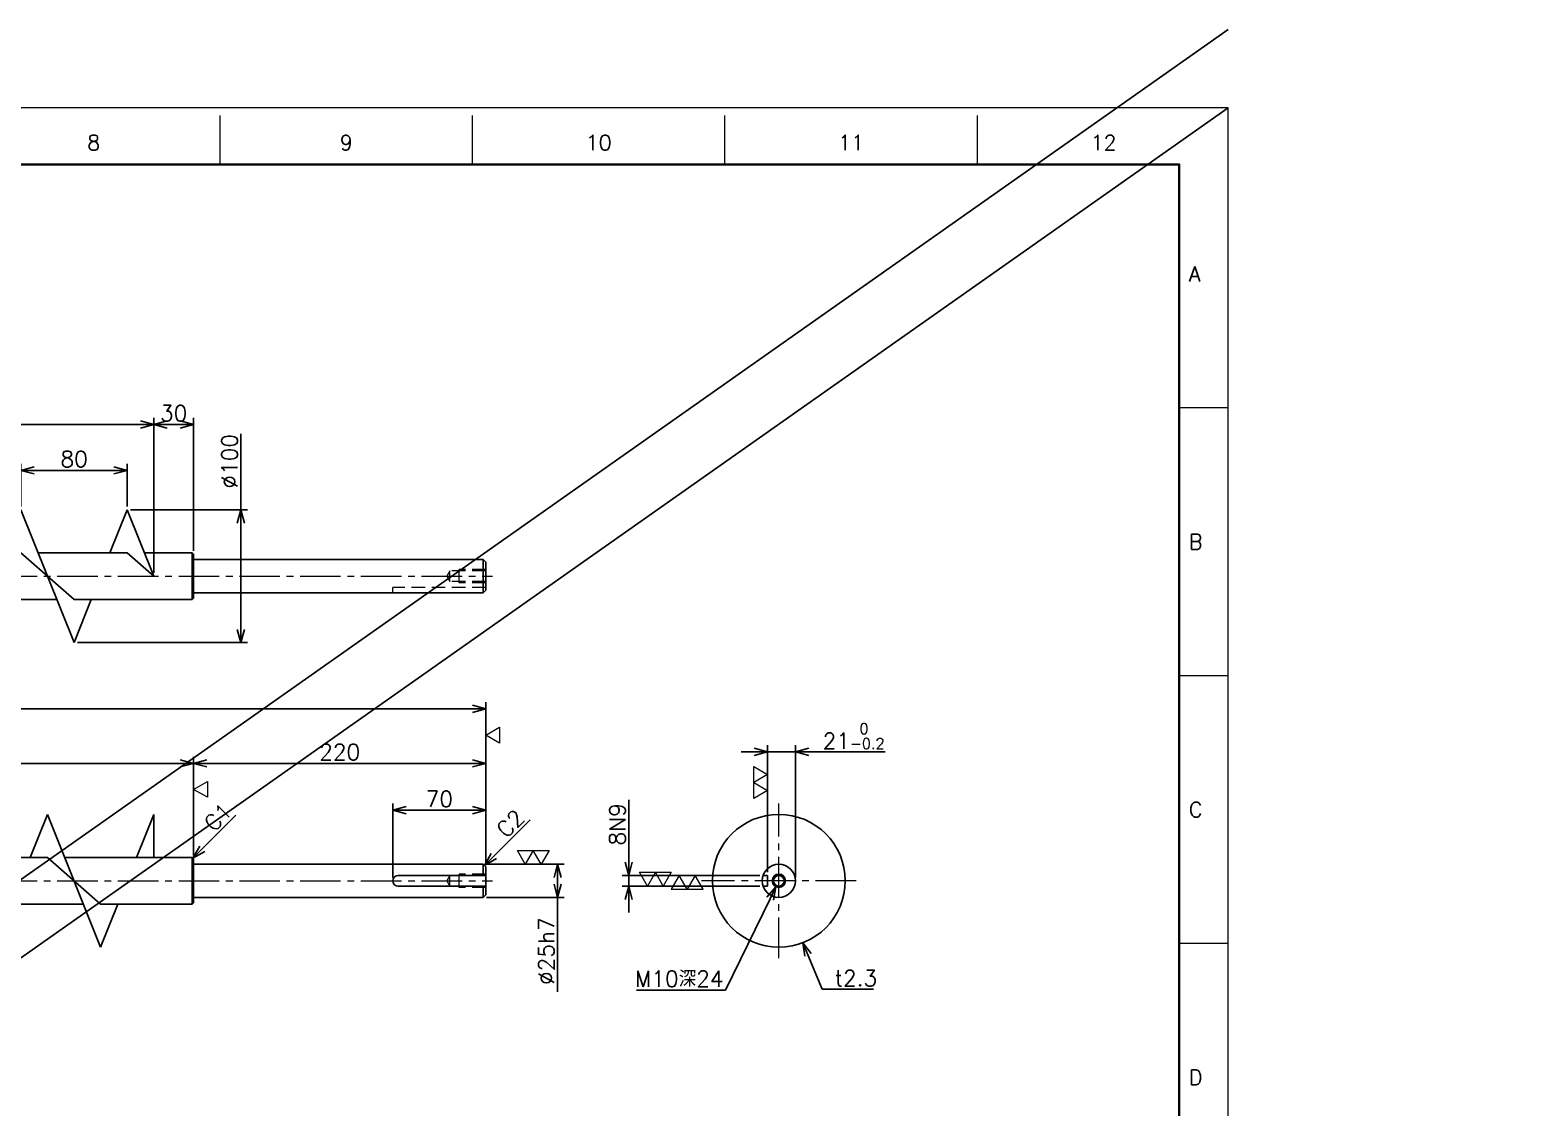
# Model space of a CAD drawing. Header units: millimetres. Extents: x 0 to 5131, y -34 to 1714.
# Drawn here: x 1450 to 2565, y 903 to 1714 of the extents above; entities that cross this region are included whole.
import ezdxf
from ezdxf import colors
from ezdxf.entities.mleader import LeaderData, LeaderLine
from ezdxf.enums import TextEntityAlignment as Align
from ezdxf.math import Vec2, Vec3

# ---------------------------------------------------------------- set-up
doc = ezdxf.new("R2010")
doc.units = ezdxf.units.MM
doc.header["$LTSCALE"] = 1.6
doc.header["$PDMODE"] = 99
doc.header["$PDSIZE"] = 1
doc.linetypes.add('CENTER2', pattern=[28.575, 19.05, -3.175, 3.175, -3.175])
doc.linetypes.add('HIDDEN', pattern=[9.525, 6.35, -3.175])
for name, color, linetype, lineweight in [('04_HIDDEN', 2, 'HIDDEN', 13), ('05_CENTER', 4, 'CENTER2', 13), ('08_DIM', 3, 'Continuous', 13), ('90_FRAME', 5, 'Continuous', 35)]:
    doc.layers.add(name, color=color, linetype=linetype, lineweight=lineweight)
doc.layers.add('91_BLANK', color=5, linetype='Continuous', lineweight=0, plot=False)
doc.styles.add('KSS_TXT', font='txt.shx', dxfattribs={"bigfont": 'extfont2.shx'})
doc.styles.get("Standard").update_dxf_attribs({"font": 'txt.shx', "bigfont": 'extfont2.shx'})
doc.dimstyles.new('KSS_DIM', dxfattribs={"dimscale": 4, "dimtxt": 3, "dimasz": 2.5, "dimexe": 1.25, "dimexo": 0.625, "dimtad": 1, "dimdsep": 46, "dimtxsty": 'KSS_TXT', "dimblk": 'OPEN30', "dimcen": 0, "dimazin": 2, "dimtfac": 0.75, "dimtmove": 0, "dimatfit": 3, "dimldrblk": 'OPEN30', "dimfxl": 1.25, "dimtolj": 1, "dimarcsym": 0})
doc.dimstyles.new('KSS_DIM$3', dxfattribs={"dimscale": 4, "dimtxt": 3, "dimasz": 2.5, "dimexe": 1.25, "dimexo": 0.625, "dimtad": 1, "dimtih": 1, "dimtoh": 1, "dimdsep": 46, "dimtxsty": 'KSS_TXT', "dimblk": 'OPEN30', "dimcen": 0, "dimazin": 2, "dimtfac": 0.75, "dimtofl": 0, "dimtmove": 0, "dimatfit": 3, "dimldrblk": 'OPEN30', "dimfxl": 1.25, "dimtolj": 1, "dimarcsym": 0})

# ---------------------------------------------------------------- blocks, each defined once
blk = doc.blocks.new('_Open30')
at = {"color": 0, "linetype": 'ByBlock', "lineweight": -2}
for p, q in [((-1, 0.27), (0, 0)), ((0, 0), (-1, -0.27)), ((0, 0), (-1, 0))]:
    blk.add_line(p, q, dxfattribs=at)
blk = doc.blocks.new('*D143')
at = {"layer": '08_DIM', "color": 0, "lineweight": -2, "transparency": 16777216}
blk.add_line((1799.1, 1092.3), (1826.5, 1119.6), dxfattribs=at)
at = {"layer": 'Defpoints', "color": 0, "transparency": 16777216}
for p in [(1862.7, 1155.8), (1862.7, 1155.8), (1792.1, 1085.2)]:
    blk.add_point(p, dxfattribs=at)
at = {"layer": '08_DIM', "color": 0, "lineweight": -2, "transparency": 16777216, "xscale": 10, "yscale": 10, "zscale": 10, "rotation": 224.9999999999997}
blk.add_blockref('_Open30', (1792.1, 1085.2), dxfattribs=at)
at = {"layer": '08_DIM', "color": 0, "transparency": 16777216, "insert": (1811.7, 1116.8), "char_height": 12, "attachment_point": 5, "rotation": 45, "style": 'KSS_TXT'}
blk.add_mtext('\\A1;C2', dxfattribs=at)
blk = doc.blocks.new('p1ba01')
for p, q in [((0, 0), (-1.5, 2.6)), ((-1.5, 2.6), (1.5, 2.6)), ((1.5, 2.6), (0, 0))]:
    blk.add_line(p, q)
blk = doc.blocks.new('*D147')
at = {"layer": '08_DIM', "color": 0, "lineweight": -2, "transparency": 16777216}
for p, q in [((1900.7, 1087.7), (1900.7, 1134.7)), ((1999.4, 1077.7), (1895.7, 1077.7)), ((1900.7, 1069.7), (1900.7, 1077.7)), ((1999.4, 1069.7), (1895.7, 1069.7)), ((1900.7, 1059.7), (1900.7, 1049.7))]:
    blk.add_line(p, q, dxfattribs=at)
at = {"layer": 'Defpoints', "color": 0, "transparency": 16777216}
for p in [(1900.7, 1077.7), (2001.9, 1077.7), (2001.9, 1069.7)]:
    blk.add_point(p, dxfattribs=at)
at = {"layer": '08_DIM', "color": 0, "lineweight": -2, "transparency": 16777216, "xscale": 10, "yscale": 10, "zscale": 10}
for p, rotation in [((1900.7, 1077.7), 270), ((1900.7, 1069.7), 90)]:
    blk.add_blockref('_Open30', p, dxfattribs=dict(at, rotation=rotation))
at = {"layer": '08_DIM', "color": 0, "transparency": 16777216, "insert": (1892.2, 1116.2), "char_height": 12, "attachment_point": 5, "rotation": 90, "style": 'KSS_TXT'}
blk.add_mtext('\\A1;8N9', dxfattribs=at)
blk = doc.blocks.new('*D148')
at = {"layer": '08_DIM', "color": 0, "lineweight": -2, "transparency": 16777216}
for p, q in [((2005.3, 1080.2), (2005.3, 1175.8)), ((2026.3, 1076.2), (2026.3, 1175.8)), ((1995.3, 1170.8), (1985.3, 1170.8)), ((2005.3, 1170.8), (2026.3, 1170.8)), ((2036.3, 1170.8), (2093.9, 1170.8))]:
    blk.add_line(p, q, dxfattribs=at)
at = {"layer": 'Defpoints', "color": 0, "transparency": 16777216}
for p in [(2026.3, 1170.8), (2005.3, 1077.7), (2026.3, 1073.7)]:
    blk.add_point(p, dxfattribs=at)
at = {"layer": '08_DIM', "color": 0, "lineweight": -2, "transparency": 16777216, "xscale": 10, "yscale": 10, "zscale": 10}
blk.add_blockref('_Open30', (2005.3, 1170.8), dxfattribs=at)
at = {"layer": '08_DIM', "color": 0, "lineweight": -2, "transparency": 16777216, "xscale": 10, "yscale": 10, "zscale": 10, "rotation": 180}
blk.add_blockref('_Open30', (2026.3, 1170.8), dxfattribs=at)
at = {"layer": '08_DIM', "color": 0, "transparency": 16777216, "insert": (2070.1, 1182.6), "char_height": 12, "attachment_point": 5, "style": 'KSS_TXT'}
blk.add_mtext('21{\\H8.000000;\\S 0^ -0.2;}', dxfattribs=at)
blk = doc.blocks.new('p1ba02')
for p, q in [((-1.5, 2.6), (1.5, 2.6)), ((0, 0), (-1.5, 2.6)), ((1.5, 2.6), (0, 0)), ((3, 0), (1.5, 2.6)), ((1.5, 2.6), (4.5, 2.6)), ((4.5, 2.6), (3, 0))]:
    blk.add_line(p, q)
blk = doc.blocks.new('*D146')
at = {"layer": '08_DIM', "color": 0, "lineweight": -2, "transparency": 16777216}
for p, q in [((1973.5, 991.4), (2007.2, 1060.2)), ((1906.6, 991.4), (1973.5, 991.4))]:
    blk.add_line(p, q, dxfattribs=at)
at = {"layer": 'Defpoints', "color": 0, "transparency": 16777216}
for p in [(2016, 1078.2), (2011.6, 1069.2)]:
    blk.add_point(p, dxfattribs=at)
at = {"layer": '08_DIM', "color": 0, "lineweight": -2, "transparency": 16777216, "xscale": 10, "yscale": 10, "zscale": 10, "rotation": 63.94541479215213}
blk.add_blockref('_Open30', (2011.6, 1069.2), dxfattribs=at)
at = {"layer": '08_DIM', "color": 0, "transparency": 16777216, "insert": (1938.8, 999.9), "char_height": 12, "attachment_point": 5, "style": 'KSS_TXT'}
blk.add_mtext('\\A1;M10深24', dxfattribs=at)
blk = doc.blocks.new('*D149')
at = {"layer": '08_DIM', "color": 0, "lineweight": -2, "transparency": 16777216}
for p, q in [((1793.6, 1086.2), (1852.2, 1086.2)), ((1847.2, 1076.2), (1847.2, 1071.2)), ((1793.6, 1061.2), (1852.2, 1061.2)), ((1847.2, 1061.2), (1847.2, 990.1))]:
    blk.add_line(p, q, dxfattribs=at)
at = {"layer": 'Defpoints', "color": 0, "transparency": 16777216}
for p in [(1791.1, 1086.2), (1791.1, 1061.2), (1847.2, 1061.2)]:
    blk.add_point(p, dxfattribs=at)
at = {"layer": '08_DIM', "color": 0, "lineweight": -2, "transparency": 16777216, "xscale": 10, "yscale": 10, "zscale": 10}
for p, rotation in [((1847.2, 1086.2), 90), ((1847.2, 1061.2), 270)]:
    blk.add_blockref('_Open30', p, dxfattribs=dict(at, rotation=rotation))
at = {"layer": '08_DIM', "color": 0, "transparency": 16777216, "insert": (1838.7, 1020.7), "char_height": 12, "attachment_point": 5, "rotation": 90, "style": 'KSS_TXT'}
blk.add_mtext('\\A1;%%C25h7', dxfattribs=at)
blk = doc.blocks.new('*D150')
at = {"layer": '08_DIM', "color": 0, "lineweight": -2, "transparency": 16777216}
for p, q in [((1723.1, 1076.2), (1723.1, 1131.8)), ((1793.1, 1086.7), (1793.1, 1131.8)), ((1783.1, 1126.8), (1733.1, 1126.8))]:
    blk.add_line(p, q, dxfattribs=at)
at = {"layer": 'Defpoints', "color": 0, "transparency": 16777216}
for p in [(1723.1, 1126.8), (1793.1, 1084.2), (1723.1, 1073.7)]:
    blk.add_point(p, dxfattribs=at)
at = {"layer": '08_DIM', "color": 0, "lineweight": -2, "transparency": 16777216, "xscale": 10, "yscale": 10, "zscale": 10, "rotation": 180}
blk.add_blockref('_Open30', (1723.1, 1126.8), dxfattribs=at)
at = {"layer": '08_DIM', "color": 0, "lineweight": -2, "transparency": 16777216, "xscale": 10, "yscale": 10, "zscale": 10}
blk.add_blockref('_Open30', (1793.1, 1126.8), dxfattribs=at)
at = {"layer": '08_DIM', "color": 0, "transparency": 16777216, "insert": (1758.1, 1135.3), "char_height": 12, "attachment_point": 5, "style": 'KSS_TXT'}
blk.add_mtext('\\A1;70', dxfattribs=at)
blk = doc.blocks.new('*D151')
at = {"layer": '08_DIM', "color": 0, "lineweight": -2, "transparency": 16777216}
for p, q in [((1573.1, 1092.7), (1573.1, 1167.1)), ((1583.1, 1162.1), (1783.1, 1162.1)), ((1793.1, 1086.7), (1793.1, 1167.1))]:
    blk.add_line(p, q, dxfattribs=at)
at = {"layer": 'Defpoints', "color": 0, "transparency": 16777216}
for p in [(1793.1, 1162.1), (1573.1, 1090.2), (1793.1, 1084.2)]:
    blk.add_point(p, dxfattribs=at)
at = {"layer": '08_DIM', "color": 0, "lineweight": -2, "transparency": 16777216, "xscale": 10, "yscale": 10, "zscale": 10, "rotation": 180}
blk.add_blockref('_Open30', (1573.1, 1162.1), dxfattribs=at)
at = {"layer": '08_DIM', "color": 0, "lineweight": -2, "transparency": 16777216, "xscale": 10, "yscale": 10, "zscale": 10}
blk.add_blockref('_Open30', (1793.1, 1162.1), dxfattribs=at)
at = {"layer": '08_DIM', "color": 0, "transparency": 16777216, "insert": (1683.1, 1170.6), "char_height": 12, "attachment_point": 5, "style": 'KSS_TXT'}
blk.add_mtext('\\A1;220', dxfattribs=at)
blk = doc.blocks.new('*D152')
at = {"layer": '08_DIM', "color": 0, "lineweight": -2, "transparency": 16777216}
for p, q in [((653.1, 1091.7), (653.1, 1167.1)), ((1563.1, 1162.1), (663.1, 1162.1)), ((1573.1, 1092.7), (1573.1, 1167.1))]:
    blk.add_line(p, q, dxfattribs=at)
at = {"layer": 'Defpoints', "color": 0, "transparency": 16777216}
for p in [(653.1, 1162.1), (653.1, 1089.2), (1573.1, 1090.2)]:
    blk.add_point(p, dxfattribs=at)
at = {"layer": '08_DIM', "color": 0, "lineweight": -2, "transparency": 16777216, "xscale": 10, "yscale": 10, "zscale": 10, "rotation": 180}
blk.add_blockref('_Open30', (653.1, 1162.1), dxfattribs=at)
at = {"layer": '08_DIM', "color": 0, "lineweight": -2, "transparency": 16777216, "xscale": 10, "yscale": 10, "zscale": 10}
blk.add_blockref('_Open30', (1573.1, 1162.1), dxfattribs=at)
at = {"layer": '08_DIM', "color": 0, "transparency": 16777216, "insert": (1113.1, 1170.6), "char_height": 12, "attachment_point": 5, "style": 'KSS_TXT'}
blk.add_mtext('\\A1;(920)', dxfattribs=at)
blk = doc.blocks.new('*D153')
at = {"layer": '08_DIM', "color": 0, "lineweight": -2, "transparency": 16777216}
for p, q in [((653.1, 1091.7), (653.1, 1208.2)), ((1793.1, 1086.7), (1793.1, 1208.2)), ((663.1, 1203.2), (1783.1, 1203.2))]:
    blk.add_line(p, q, dxfattribs=at)
at = {"layer": 'Defpoints', "color": 0, "transparency": 16777216}
for p in [(1793.1, 1203.2), (653.1, 1089.2), (1793.1, 1084.2)]:
    blk.add_point(p, dxfattribs=at)
at = {"layer": '08_DIM', "color": 0, "lineweight": -2, "transparency": 16777216, "xscale": 10, "yscale": 10, "zscale": 10, "rotation": 180}
blk.add_blockref('_Open30', (653.1, 1203.2), dxfattribs=at)
at = {"layer": '08_DIM', "color": 0, "lineweight": -2, "transparency": 16777216, "xscale": 10, "yscale": 10, "zscale": 10}
blk.add_blockref('_Open30', (1793.1, 1203.2), dxfattribs=at)
at = {"layer": '08_DIM', "color": 0, "transparency": 16777216, "insert": (1223.1, 1211.7), "char_height": 12, "attachment_point": 5, "style": 'KSS_TXT'}
blk.add_mtext('\\A1;1140', dxfattribs=at)
blk = doc.blocks.new('*D155')
at = {"layer": '08_DIM', "color": 0, "lineweight": -2, "transparency": 16777216}
blk.add_line((1579.6, 1097.8), (1604.9, 1123), dxfattribs=at)
at = {"layer": 'Defpoints', "color": 0, "transparency": 16777216}
for p in [(1643.2, 1161.3), (1643.2, 1161.3), (1572.6, 1090.7)]:
    blk.add_point(p, dxfattribs=at)
at = {"layer": '08_DIM', "color": 0, "lineweight": -2, "transparency": 16777216, "xscale": 10, "yscale": 10, "zscale": 10, "rotation": 224.9999999999997}
blk.add_blockref('_Open30', (1572.6, 1090.7), dxfattribs=at)
at = {"layer": '08_DIM', "color": 0, "transparency": 16777216, "insert": (1591.5, 1121.6), "char_height": 12, "attachment_point": 5, "rotation": 45, "style": 'KSS_TXT'}
blk.add_mtext('\\A1;C1', dxfattribs=at)
blk = doc.blocks.new('*D156')
at = {"layer": '08_DIM', "color": 0, "lineweight": -2, "transparency": 16777216}
for p, q in [((1608.7, 1353), (1608.7, 1410.3)), ((1525.6, 1353), (1613.7, 1353)), ((1608.7, 1343), (1608.7, 1263)), ((1485.6, 1253), (1613.7, 1253))]:
    blk.add_line(p, q, dxfattribs=at)
at = {"layer": 'Defpoints', "color": 0, "transparency": 16777216}
for p in [(1523.1, 1353), (1483.1, 1253), (1608.7, 1253)]:
    blk.add_point(p, dxfattribs=at)
at = {"layer": '08_DIM', "color": 0, "lineweight": -2, "transparency": 16777216, "xscale": 10, "yscale": 10, "zscale": 10}
for p, rotation in [((1608.7, 1353), 90), ((1608.7, 1253), 270)]:
    blk.add_blockref('_Open30', p, dxfattribs=dict(at, rotation=rotation))
at = {"layer": '08_DIM', "color": 0, "transparency": 16777216, "insert": (1600.2, 1389.5), "char_height": 12, "attachment_point": 5, "rotation": 90, "style": 'KSS_TXT'}
blk.add_mtext('\\A1;%%C100', dxfattribs=at)
blk = doc.blocks.new('*D157')
at = {"layer": '08_DIM', "color": 0, "lineweight": -2, "transparency": 16777216}
for p, q in [((1443.1, 1355.5), (1443.1, 1387.7)), ((1523.1, 1355.5), (1523.1, 1387.7)), ((1453.1, 1382.7), (1513.1, 1382.7))]:
    blk.add_line(p, q, dxfattribs=at)
at = {"layer": 'Defpoints', "color": 0, "transparency": 16777216}
for p in [(1523.1, 1382.7), (1443.1, 1353), (1523.1, 1353)]:
    blk.add_point(p, dxfattribs=at)
at = {"layer": '08_DIM', "color": 0, "lineweight": -2, "transparency": 16777216, "xscale": 10, "yscale": 10, "zscale": 10, "rotation": 180}
blk.add_blockref('_Open30', (1443.1, 1382.7), dxfattribs=at)
at = {"layer": '08_DIM', "color": 0, "lineweight": -2, "transparency": 16777216, "xscale": 10, "yscale": 10, "zscale": 10}
blk.add_blockref('_Open30', (1523.1, 1382.7), dxfattribs=at)
at = {"layer": '08_DIM', "color": 0, "transparency": 16777216, "insert": (1483.1, 1391.2), "char_height": 12, "attachment_point": 5, "style": 'KSS_TXT'}
blk.add_mtext('\\A1;80', dxfattribs=at)
blk = doc.blocks.new('*D158')
at = {"layer": '08_DIM', "color": 0, "lineweight": -2, "transparency": 16777216}
for p, q in [((1543.1, 1305.5), (1543.1, 1422.2)), ((1553.1, 1417.2), (1563.1, 1417.2)), ((1573.1, 1322), (1573.1, 1422.2))]:
    blk.add_line(p, q, dxfattribs=at)
at = {"layer": 'Defpoints', "color": 0, "transparency": 16777216}
for p in [(1573.1, 1417.2), (1573.1, 1319.5), (1543.1, 1303)]:
    blk.add_point(p, dxfattribs=at)
at = {"layer": '08_DIM', "color": 0, "lineweight": -2, "transparency": 16777216, "xscale": 10, "yscale": 10, "zscale": 10, "rotation": 180}
blk.add_blockref('_Open30', (1543.1, 1417.2), dxfattribs=at)
at = {"layer": '08_DIM', "color": 0, "lineweight": -2, "transparency": 16777216, "xscale": 10, "yscale": 10, "zscale": 10}
blk.add_blockref('_Open30', (1573.1, 1417.2), dxfattribs=at)
at = {"layer": '08_DIM', "color": 0, "transparency": 16777216, "insert": (1558.1, 1425.7), "char_height": 12, "attachment_point": 5, "style": 'KSS_TXT'}
blk.add_mtext('\\A1;30', dxfattribs=at)
blk = doc.blocks.new('*D159')
at = {"layer": '08_DIM', "color": 0, "lineweight": -2, "transparency": 16777216}
for p, q in [((663.1, 1305.5), (663.1, 1422.2)), ((1533.1, 1417.2), (673.1, 1417.2)), ((1543.1, 1305.5), (1543.1, 1422.2))]:
    blk.add_line(p, q, dxfattribs=at)
at = {"layer": 'Defpoints', "color": 0, "transparency": 16777216}
for p in [(663.1, 1417.2), (663.1, 1303), (1543.1, 1303)]:
    blk.add_point(p, dxfattribs=at)
at = {"layer": '08_DIM', "color": 0, "lineweight": -2, "transparency": 16777216, "xscale": 10, "yscale": 10, "zscale": 10, "rotation": 180}
blk.add_blockref('_Open30', (663.1, 1417.2), dxfattribs=at)
at = {"layer": '08_DIM', "color": 0, "lineweight": -2, "transparency": 16777216, "xscale": 10, "yscale": 10, "zscale": 10}
blk.add_blockref('_Open30', (1543.1, 1417.2), dxfattribs=at)
at = {"layer": '08_DIM', "color": 0, "transparency": 16777216, "char_height": 12, "attachment_point": 5, "style": 'KSS_TXT'}
for s, insert in [('\\A1;11x80=880', (1103.1, 1425.7)), ('\\A1;(右巻き)', (1103.1, 1408.7))]:
    blk.add_mtext(s, dxfattribs=dict(at, insert=insert))
blk = doc.blocks.new('AM_BALLOON1')
at = {"transparency": 16777216}
blk.add_circle((0, 0), 5, dxfattribs=at)
blk.add_attdef('B_NUMBER', text='', height=3, dxfattribs=at).set_placement((0, 0), align=Align.MIDDLE_CENTER)
blk = doc.blocks.new('_OPEN')
at = {"color": 0, "linetype": 'ByBlock'}
for p, q in [((-1, 0.17), (0, 0)), ((0, 0), (-1, -0.17)), ((0, 0), (-1, 0))]:
    blk.add_line(p, q, dxfattribs=at)

msp = doc.modelspace()

# ---------------------------------------------------------------- linework, layer by layer
for p, q in [((2352.09, 1714.485), (0, 58.993)), ((2352.09, 1655.492), (0, 0))]:
    msp.add_line(p, q)
at = {"color": 0}
for p, q in [((1483.065, 1253.002), (1443.065, 1353.002)), ((1523.065, 1353.002), (1510.065, 1320.502)), ((1543.065, 1303.003), (1523.065, 1353.002)), ((1483.065, 1285.502), (1443.065, 1320.502)), ((1543.065, 1303.003), (1523.065, 1320.502)), ((1536.065, 1320.502), (1572.065, 1320.502)), ((1572.065, 1320.502), (1572.065, 1285.502)), ((1572.065, 1320.502), (1573.065, 1319.502)), ((1573.065, 1319.502), (1573.065, 1286.502)), ((1573.065, 1315.502), (1791.065, 1315.502)), ((1791.065, 1315.502), (1791.065, 1290.502)), ((1793.065, 1313.502), (1791.065, 1315.502)), ((1793.065, 1292.502), (1793.065, 1313.502)), ((1483.065, 1285.502), (1572.065, 1285.502)), ((1496.065, 1285.502), (1483.065, 1253.002)), ((1573.065, 1286.502), (1572.065, 1285.502)), ((1573.065, 1290.502), (1791.065, 1290.502)), ((1791.065, 1290.502), (1793.065, 1292.502)), ((1463.065, 1123.699), (1450.065, 1091.199)), ((1503.065, 1023.699), (1463.065, 1123.699)), ((1543.065, 1123.699), (1530.065, 1091.199)), ((1543.065, 1091.199), (1543.065, 1123.699)), ((1503.065, 1056.199), (1463.065, 1091.199)), ((1572.065, 1091.199), (1572.065, 1056.199)), ((1572.065, 1091.199), (1573.065, 1090.199)), ((1573.065, 1090.199), (1573.065, 1057.199)), ((1573.065, 1086.199), (1791.065, 1086.199)), ((1793.065, 1084.199), (1791.065, 1086.199)), ((1791.065, 1077.699), (1791.065, 1086.199)), ((1793.065, 1063.199), (1793.065, 1084.199)), ((1727.065, 1077.699), (1793.065, 1077.699)), ((2005.257, 1077.699), (2001.914, 1077.699)), ((2005.257, 1069.699), (2005.257, 1077.699)), ((1573.065, 1061.199), (1791.065, 1061.199)), ((1727.065, 1069.699), (1793.065, 1069.699)), ((1791.065, 1069.699), (1791.065, 1061.199)), ((1791.065, 1061.199), (1793.065, 1063.199)), ((2001.914, 1069.699), (2005.257, 1069.699)), ((1503.065, 1056.199), (1572.065, 1056.199)), ((1516.065, 1056.199), (1503.065, 1023.699)), ((1573.065, 1057.199), (1572.065, 1056.199))]:
    msp.add_line(p, q, dxfattribs=at)
for points in [[(1523.065, 1320.502), (1456.065, 1320.502)], [(1403.065, 1285.502), (1470.065, 1285.502)], [(1463.065, 1091.199), (1396.065, 1091.199)], [(1572.065, 1091.199), (1476.065, 1091.199)], [(1423.065, 1056.199), (1490.065, 1056.199)]]:
    msp.add_lwpolyline(points, dxfattribs=at)
for radius in [50, 12.5, 5, 4]:
    msp.add_circle((2013.757, 1073.699), radius, dxfattribs=at)
msp.add_arc((1727.065, 1073.699), 4, 90, 270, dxfattribs=at)
at = {"layer": '04_HIDDEN'}
for p, q in [((1766.065, 1307.002), (1763.756, 1303.002)), ((1766.065, 1299.002), (1766.065, 1307.002)), ((1793.065, 1307.002), (1766.065, 1307.002)), ((1773.065, 1298.002), (1773.065, 1308.002)), ((1793.065, 1308.002), (1773.065, 1308.002)), ((1723.065, 1290.502), (1723.065, 1294.502)), ((1793.065, 1294.502), (1723.065, 1294.502)), ((1763.756, 1303.002), (1766.065, 1299.002)), ((1793.065, 1299.002), (1766.065, 1299.002)), ((1793.065, 1298.002), (1773.065, 1298.002)), ((1766.065, 1077.699), (1763.756, 1073.699)), ((1763.756, 1073.699), (1766.065, 1069.699)), ((1766.065, 1069.699), (1766.065, 1077.699)), ((1793.065, 1077.699), (1766.065, 1077.699)), ((1773.065, 1068.699), (1773.065, 1078.699)), ((1793.065, 1078.699), (1773.065, 1078.699)), ((1793.065, 1069.699), (1766.065, 1069.699)), ((1793.065, 1068.699), (1773.065, 1068.699))]:
    msp.add_line(p, q, dxfattribs=at)
at = {"layer": '05_CENTER'}
for p, q in [((647.481, 1303.002), (1798.065, 1303.002)), ((2013.757, 1015.52), (2013.757, 1131.877)), ((647.481, 1073.699), (1798.065, 1073.699)), ((2071.936, 1073.699), (1955.579, 1073.699))]:
    msp.add_line(p, q, dxfattribs=at)
at = {"layer": '90_FRAME', "color": 4, "lineweight": 13}
for p, q in [((1592.982, 1613), (1592.982, 1649.812)), ((1783.073, 1613), (1783.073, 1649.812)), ((1973.164, 1613), (1973.164, 1649.812)), ((2163.255, 1613), (2163.255, 1649.812)), ((2352.09, 1429.72), (2315.279, 1429.72)), ((2352.09, 1228.088), (2315.279, 1228.088)), ((2352.09, 1026.456), (2315.279, 1026.456))]:
    msp.add_line(p, q, dxfattribs=at)
at = {"layer": '90_FRAME'}
msp.add_lwpolyline([(110.322, 36.647), (2315.279, 36.647), (2315.279, 1613), (110.322, 1613)], close=True, dxfattribs=at)
at = {"layer": '91_BLANK'}
msp.add_lwpolyline([(0, 0), (2352.09, 0), (2352.09, 1655.492), (0, 1655.492)], close=True, dxfattribs=at)

# ---------------------------------------------------------------- block references
at = {"layer": '08_DIM', "yscale": 4, "zscale": 4}
for name, p, xscale, rotation in [('p1ba01', (1793.065, 1183.409), 4, 270), ('p1ba02', (2005.257, 1141.616), 4, 90), ('p1ba01', (1573.065, 1142.525), 4, 270), ('p1ba02', (1938.704, 1077.699), -4, 180)]:
    msp.add_blockref(name, p, dxfattribs=dict(at, xscale=xscale, rotation=rotation))
at = {"layer": '08_DIM', "xscale": 4, "yscale": 4, "zscale": 4}
for p in [(1822.88, 1086.199), (1914.791, 1069.699)]:
    msp.add_blockref('p1ba02', p, dxfattribs=at)

# ---------------------------------------------------------------- texts
at = {"layer": '90_FRAME', "color": 0, "lineweight": 13, "style": 'KSS_TXT'}
for s, p in [('8', (1497.937, 1620.332)), ('9', (1688.028, 1620.332)), ('10', (1878.119, 1620.332)), ('11', (2068.209, 1620.332)), ('12', (2258.3, 1620.332))]:
    msp.add_text(s, height=11.36, dxfattribs=at).set_placement(p, align=Align.BOTTOM_CENTER)
for s, p in [('A', (2322.597, 1530.536)), ('B', (2322.597, 1328.904)), ('C', (2322.597, 1127.272)), ('D', (2322.597, 925.64))]:
    msp.add_text(s, height=11.36, dxfattribs=at).set_placement(p, align=Align.MIDDLE_LEFT)

# ---------------------------------------------------------------- dimensions: what is measured, and where the dimension line sits
at = {"layer": '08_DIM'}
dim = msp.add_linear_dim(base=(663.065, 1417.247), p1=(1543.065, 1303.003), p2=(663.065, 1303.002), angle=180, text='11x80=<>', dimstyle='KSS_DIM', override={"dimpost": '\\X(右巻き)'}, dxfattribs=at)
dim.commit()
dim.dimension.update_dxf_attribs({"geometry": '*D159', "text_midpoint": (1103.065, 1425.747)})
for base, p1, p2, picture, middle in [((1573.065, 1417.247), (1543.065, 1303.003), (1573.065, 1319.502), '*D158', (1558.065, 1425.747)), ((1523.065, 1382.654), (1443.065, 1353.002), (1523.065, 1353.002), '*D157', (1483.065, 1391.154))]:
    dim = msp.add_linear_dim(base=base, p1=p1, p2=p2, angle=180, dimstyle='KSS_DIM', dxfattribs=at)
    dim.commit()
    dim.dimension.update_dxf_attribs({"geometry": picture, "text_midpoint": middle})
dim = msp.add_linear_dim(base=(1608.663, 1253.002), p1=(1523.065, 1353.002), p2=(1483.065, 1253.002), angle=90, text='%%C<>', dimstyle='KSS_DIM', dxfattribs=at)
dim.commit()
dim.dimension.update_dxf_attribs({"geometry": '*D156', "text_midpoint": (1608.663, 1389.502), "dimtype": 160})
for base, p1, p2, picture, middle in [((1793.065, 1203.156), (653.065, 1089.199), (1793.065, 1084.199), '*D153', (1223.065, 1211.656)), ((1793.065, 1162.059), (1573.065, 1090.199), (1793.065, 1084.199), '*D151', (1683.065, 1170.559)), ((1723.065, 1126.829), (1793.065, 1084.199), (1723.065, 1073.699), '*D150', (1758.065, 1135.329))]:
    dim = msp.add_linear_dim(base=base, p1=p1, p2=p2, dimstyle='KSS_DIM', dxfattribs=at)
    dim.commit()
    dim.dimension.update_dxf_attribs({"geometry": picture, "text_midpoint": middle})
dim = msp.add_linear_dim(base=(2026.257, 1170.807), p1=(2005.257, 1077.699), p2=(2026.257, 1073.699), angle=180, dimstyle='KSS_DIM', override={"dimpost": '', "dimtol": 1, "dimlim": 0, "dimtp": 0, "dimtm": 0.2, "dimtfac": 0.666667, "dimtdec": 2, "dimtolj": 0, "dimtzin": 8}, dxfattribs=at)
dim.commit()
dim.dimension.update_dxf_attribs({"geometry": '*D148', "text_midpoint": (2070.09, 1182.641)})
dim = msp.add_linear_dim(base=(653.065, 1162.059), p1=(1573.065, 1090.199), p2=(653.065, 1089.199), text='(<>)', dimstyle='KSS_DIM', dxfattribs=at)
dim.commit()
dim.dimension.update_dxf_attribs({"geometry": '*D152', "text_midpoint": (1113.065, 1170.559)})
for base, p1, p2, text, picture, middle in [((1643.178, 1161.312), (1572.565, 1090.699), (1643.178, 1161.312), 'C1', '*D155', (1597.466, 1115.6)), ((1862.678, 1155.812), (1792.065, 1085.199), (1862.678, 1155.812), 'C2', '*D143', (1817.673, 1110.807))]:
    dim = msp.add_linear_dim(base=base, p1=p1, p2=p2, angle=45, text=text, dimstyle='KSS_DIM', override={"dimse1": 1, "dimse2": 1, "dimsd2": 1}, dxfattribs=at)
    dim.commit()
    dim.dimension.update_dxf_attribs({"geometry": picture, "text_midpoint": middle, "dimtype": 161})
for base, p1, p2, angle, text, picture, middle in [((1900.742, 1077.699), (2001.914, 1069.699), (2001.914, 1077.699), 90, '<>N9', '*D147', (1892.242, 1116.201)), ((1847.161, 1061.199), (1791.065, 1086.199), (1791.065, 1061.199), 270, '%%C<>h7', '*D149', (1838.652, 1020.657))]:
    dim = msp.add_linear_dim(base=base, p1=p1, p2=p2, angle=angle, text=text, dimstyle='KSS_DIM', dxfattribs=at)
    dim.commit()
    dim.dimension.update_dxf_attribs({"geometry": picture, "text_midpoint": middle})
dim = msp.add_diameter_dim_2p(p1=(2015.953, 1078.19), p2=(2011.561, 1069.207), text='M<>深24', dimstyle='KSS_DIM$3', override={"dimpost": '<>', "dimtix": 1}, dxfattribs=at)
dim.commit()
dim.dimension.update_dxf_attribs({"geometry": '*D146', "text_midpoint": (1938.833, 991.426), "dimtype": 163})

# ---------------------------------------------------------------- leaders
ml = msp.add_multileader_block('Standard', dxfattribs=at)
ml.set_content('AM_BALLOON1', color=256, scale=5)
ml.set_attribute('B_NUMBER', '5', width=0)
ml.set_leader_properties(color=256, linetype='ByLayer', lineweight=-1)
ml.set_arrow_properties(name='OPEN')
ml.build(insert=Vec2(0, 0))
ml.multileader.update_dxf_attribs({"leader_type": 0, "has_dogleg": 0, "text_right_attachment_type": 6, "dogleg_length": 0, "arrow_head_size": 10, "scale": 2.5, "block_connection_type": 1})
ctx = ml.context
ctx.base_point, ctx.scale, ctx.char_height, ctx.arrow_head_size, ctx.landing_gap_size, ctx.plane_origin = Vec3(3141.911, 1427.977), 2.5, 20, 10, 10, Vec3(3141.911, 1427.977)
ctx.right_attachment, ctx.attachment_type = 6, 1
notes = []
notes.append((ctx, [(0, (0, 0, 0), (0, 0), (1, 0), 1, [])]))
ctx.block.insert = Vec3(3141.911, 1427.977)
ml = msp.add_multileader_mtext('Standard', dxfattribs=at)
ml.set_content('t2.3', color=256)
ml.set_leader_properties()
ml.set_arrow_properties(name='OPEN30')
ml.build(insert=Vec2(0, 0))
ml.multileader.update_dxf_attribs({"text_left_attachment_type": 6, "text_right_attachment_type": 6, "dogleg_length": 0.36, "arrow_head_size": 10, "scale": 4})
ctx = ml.context
ctx.base_point, ctx.scale, ctx.char_height, ctx.arrow_head_size, ctx.landing_gap_size, ctx.plane_origin = Vec3(2047.911, 991.999), 4, 12, 10, 8, Vec3(2027.844, 1031.319)
ctx.left_attachment, ctx.right_attachment = 6, 6
notes.append((ctx, [(0, (1, 1, 0), (2046.471, 991.999), (1, 0), 1.44, [(0, [(2031.875, 1027.097)], 0, [])])]))
ctx.mtext.insert, ctx.mtext.flow_direction = Vec3(2055.911, 1006.399), 5
for ctx, leaders in notes:
    for number, flags, end, landing, length, lines in leaders:
        leader = LeaderData()
        leader.index, (leader.has_last_leader_line, leader.has_dogleg_vector, leader.attachment_direction) = number, flags
        leader.last_leader_point, leader.dogleg_vector, leader.dogleg_length = Vec3(end), Vec3(landing), length
        for number, points, colour, breaks in lines:
            line = LeaderLine()
            line.index, line.vertices, line.color, line.breaks = number, Vec3.list(points), colors.encode_raw_color(colour), breaks
            leader.lines.append(line)
        ctx.leaders.append(leader)

doc.saveas('drawing.dxf')
